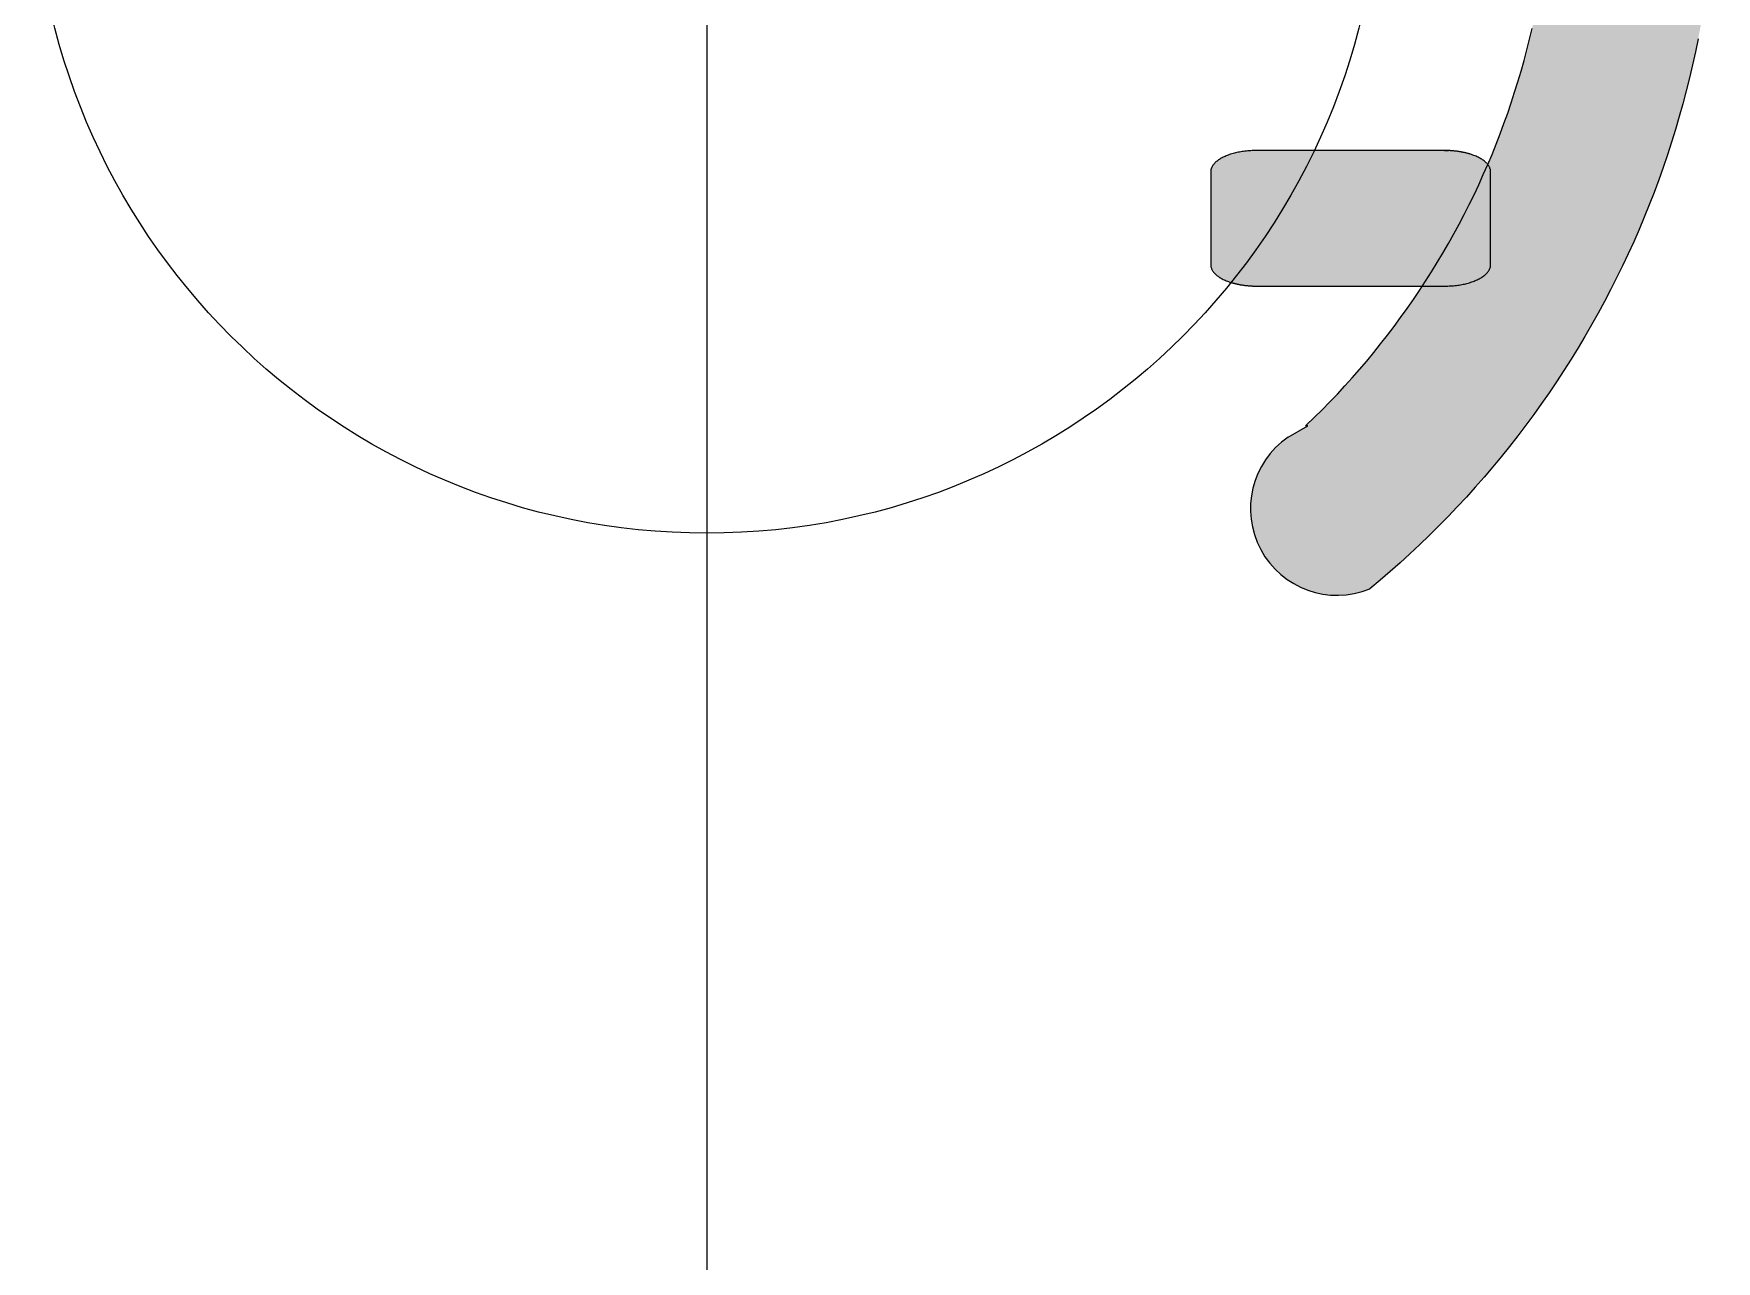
# Model space of a CAD drawing. Header units: metres. Extents: x 512 to 829, y -209 to 245.
# Drawn here: x 730.529 to 731.04, y -77 to -76.627 of the extents above; entities that cross this region are included whole.
import ezdxf

# ---------------------------------------------------------------- set-up
doc = ezdxf.new("R2010")
doc.units = ezdxf.units.M
doc.header["$LTSCALE"] = 0.508
doc.layers.add('None', color=7, linetype='Continuous', lineweight=5)

msp = doc.modelspace()

# ---------------------------------------------------------------- hatches: boundary and pattern name
at = {"layer": 'None', "linetype": 'Continuous', "lineweight": 0}
h = msp.add_hatch(color=253, dxfattribs=at)
edge = h.paths.add_edge_path()
edge.add_arc((730.9245898182173, -76.3733199384825), 0.02631001257014599, 151.7176080550565, 235.6582726372639, ccw=False)
edge.add_arc((730.9245866397264, -76.37332192253189), 0.02630815379662751, 67.76075311907198, 151.7105229499699, ccw=False)
edge.add_line((730.9345436158067, -76.3489707914797), (730.9376486158067, -76.3515717914797))
edge.add_line((730.9376486158067, -76.35157179147961), (730.9407176158066, -76.35421579147962))
edge.add_line((730.9407176158066, -76.35421579147965), (730.9437466158066, -76.35690079147965))
edge.add_line((730.9437466158066, -76.35690079147969), (730.9467326158066, -76.3596227914797))
edge.add_line((730.9467326158067, -76.35962279147964), (730.9496896158067, -76.36239279147964))
edge.add_line((730.9496896158066, -76.36239279147969), (730.9526066158066, -76.3652057914797))
edge.add_line((730.9526066158066, -76.36520579147964), (730.9554786158067, -76.36805279147964))
edge.add_line((730.9554786158067, -76.36805279147961), (730.9583156158067, -76.37094479147962))
edge.add_line((730.9583156158067, -76.3709447914797), (730.9611086158067, -76.3738737914797))
edge.add_line((730.9611086158067, -76.3738737914797), (730.9638566158067, -76.37683579147969))
edge.add_line((730.9638566158067, -76.3768357914796), (730.9665706158066, -76.37984479147961))
edge.add_line((730.9665706158066, -76.37984479147963), (730.9692426158066, -76.38289279147962))
edge.add_line((730.9692426158067, -76.38289279147966), (730.9718656158067, -76.38596879147966))
edge.add_line((730.9718656158067, -76.38596879147963), (730.9744476158066, -76.38908579147963))
edge.add_line((730.9744476158066, -76.38908579147972), (730.9769886158066, -76.39224079147974))
edge.add_line((730.9769886158067, -76.39224079147971), (730.9794856158067, -76.3954327914797))
edge.add_line((730.9794856158067, -76.39543279147972), (730.9819306158066, -76.39864979147973))
edge.add_line((730.9819306158066, -76.39864979147967), (730.9843366158066, -76.40190679147966))
edge.add_line((730.9843366158067, -76.40190679147963), (730.9866976158066, -76.40520079147963))
edge.add_line((730.9866976158066, -76.40520079147961), (730.9890126158066, -76.4085257914796))
edge.add_line((730.9890126158067, -76.40852579147963), (730.9912776158067, -76.41188179147963))
edge.add_line((730.9912776158067, -76.41188179147969), (730.9934946158066, -76.41526479147969))
edge.add_line((730.9934946158066, -76.41526479147967), (730.9956656158066, -76.41868079147967))
edge.add_line((730.9956656158066, -76.41868079147969), (730.9977866158066, -76.4221217914797))
edge.add_line((730.9977866158067, -76.42212179147964), (730.9998656158067, -76.42560479147963))
edge.add_line((730.9998656158067, -76.42560479147971), (731.0018896158067, -76.42910679147973))
edge.add_line((731.0018896158067, -76.42910679147963), (731.0038686158067, -76.43264079147963))
edge.add_line((731.0038686158067, -76.43264079147968), (731.0057976158067, -76.43620679147969))
edge.add_line((731.0057976158066, -76.43620679147966), (731.0076716158067, -76.43978679147965))
edge.add_line((731.0076716158067, -76.43978679147972), (731.0094966158066, -76.44339479147973))
edge.add_line((731.0094966158067, -76.4433947914797), (731.0112756158067, -76.44703679147969))
edge.add_line((731.0112756158067, -76.44703679147972), (731.0130016158066, -76.45070179147973))
edge.add_line((731.0130016158066, -76.45070179147967), (731.0146756158066, -76.45438579147967))
edge.add_line((731.0146756158067, -76.4543857914797), (731.0162956158067, -76.4580917914797))
edge.add_line((731.0162956158067, -76.45809179147966), (731.0178656158067, -76.46181979147966))
edge.add_line((731.0178656158066, -76.46181979147968), (731.0193876158066, -76.46558179147968))
edge.add_line((731.0193876158066, -76.46558179147962), (731.0208526158067, -76.46935679147961))
edge.add_line((731.0208526158067, -76.46935679147964), (731.0222636158067, -76.47314579147965))
edge.add_line((731.0222636158067, -76.47314579147962), (731.0236246158066, -76.47696279147962))
edge.add_line((731.0236246158066, -76.47696279147965), (731.0249316158066, -76.48079679147966))
edge.add_line((731.0249316158066, -76.48079679147963), (731.0261806158067, -76.48463979147962))
edge.add_line((731.0261806158067, -76.48463979147971), (731.0273816158067, -76.48851079147971))
edge.add_line((731.0273816158067, -76.48851079147971), (731.0285246158066, -76.49239479147971))
edge.add_line((731.0285246158066, -76.49239479147968), (731.0296146158066, -76.49629079147968))
edge.add_line((731.0296146158066, -76.49629079147962), (731.0306506158066, -76.50020979147963))
edge.add_line((731.0306506158066, -76.50020979147962), (731.0316296158067, -76.50413079147962))
edge.add_line((731.0316296158067, -76.50413079147972), (731.0325546158067, -76.50806979147973))
edge.add_line((731.0325546158067, -76.50806979147967), (731.0334266158067, -76.51202879147968))
edge.add_line((731.0334266158067, -76.51202879147968), (731.0342396158067, -76.51598779147966))
edge.add_line((731.0342396158067, -76.51598779147969), (731.0349996158067, -76.5199637914797))
edge.add_line((731.0349996158067, -76.51996379147965), (731.0357046158067, -76.52395779147965))
edge.add_line((731.0357046158067, -76.52395779147969), (731.0363516158067, -76.5279497914797))
edge.add_line((731.0363516158067, -76.52794979147973), (731.0369446158066, -76.53195679147973))
edge.add_line((731.0369446158066, -76.53195679147973), (731.0374796158067, -76.53596679147972))
edge.add_line((731.0374796158067, -76.53596679147972), (731.0379606158067, -76.53999079147972))
edge.add_line((731.0379606158067, -76.53999079147968), (731.0383836158067, -76.54401979147968))
edge.add_line((731.0383836158067, -76.54401979147963), (731.0387516158066, -76.54804879147963))
edge.add_line((731.0387516158066, -76.54804879147969), (731.0390616158066, -76.5520817914797))
edge.add_line((731.0390616158066, -76.55208179147962), (731.0393166158067, -76.55612679147961))
edge.add_line((731.0393166158067, -76.55612679147964), (731.0395136158066, -76.56017379147963))
edge.add_line((731.0395136158066, -76.56017379147966), (731.0396546158066, -76.56420779147965))
edge.add_line((731.0396546158066, -76.5642077914797), (731.0397406158066, -76.56825779147971))
edge.add_line((731.0397406158066, -76.56825779147971), (731.0397686158067, -76.57230879147971))
edge.add_line((731.0397686158067, -76.57230879147971), (731.0397406158066, -76.5763597914797))
edge.add_line((731.0397406158066, -76.57635979147972), (731.0396546158066, -76.58040879147971))
edge.add_line((731.0396546158066, -76.58040879147961), (731.0395136158066, -76.58444379147963))
edge.add_line((731.0395136158066, -76.58444379147966), (731.0393166158067, -76.58849079147964))
edge.add_line((731.0393166158067, -76.58849079147967), (731.0390616158066, -76.59253379147967))
edge.add_line((731.0390616158066, -76.5925337914797), (731.0387516158066, -76.5965687914797))
edge.add_line((731.0387516158066, -76.59656879147974), (731.0383836158067, -76.60059779147974))
edge.add_line((731.0383836158067, -76.60059779147969), (731.0379606158067, -76.60462379147968))
edge.add_line((731.0379606158067, -76.60462379147964), (731.0374806158067, -76.60864979147964))
edge.add_line((731.0374806158067, -76.6086497914797), (731.0369436158066, -76.61266379147972))
edge.add_line((731.0369436158066, -76.61266379147969), (731.0363526158067, -76.6166587914797))
edge.add_line((731.0363526158067, -76.61665879147972), (731.0357056158067, -76.62065579147972))
edge.add_line((731.0357056158067, -76.62065579147963), (731.0349996158067, -76.62465279147962))
edge.add_line((731.0349996158067, -76.62465279147966), (731.0342396158067, -76.62862979147968))
edge.add_line((731.0342396158067, -76.62862979147974), (731.0334256158067, -76.63258979147973))
edge.add_line((731.0334256158067, -76.63258979147963), (731.0325566158067, -76.63653879147964))
edge.add_line((731.0325566158067, -76.63653879147967), (731.0316306158066, -76.64048679147966))
edge.add_line((731.0316306158066, -76.6404867914797), (731.0306486158066, -76.6444157914797))
edge.add_line((731.0306486158066, -76.64441579147967), (731.0296146158066, -76.64832579147968))
edge.add_line((731.0296146158066, -76.64832579147969), (731.0285246158066, -76.65222179147969))
edge.add_line((731.0285246158066, -76.65222179147963), (731.0273816158067, -76.65610579147963))
edge.add_line((731.0273816158067, -76.65610579147972), (731.0261806158067, -76.65997679147972))
edge.add_line((731.0261806158067, -76.65997679147972), (731.0249316158066, -76.66381979147971))
edge.add_line((731.0249316158066, -76.66381979147968), (731.0236246158066, -76.66765379147968))
edge.add_line((731.0236246158066, -76.66765379147967), (731.0222656158066, -76.67146679147967))
edge.add_line((731.0222656158066, -76.6714667914797), (731.0208536158067, -76.67525979147969))
edge.add_line((731.0208536158067, -76.67525979147968), (731.0193856158066, -76.67903979147968))
edge.add_line((731.0193856158066, -76.67903979147968), (731.0178686158066, -76.6827887914797))
edge.add_line((731.0178686158067, -76.68278879147965), (731.0163006158067, -76.68651479147965))
edge.add_line((731.0163006158067, -76.68651479147968), (731.0146776158067, -76.69022679147969))
edge.add_line((731.0146776158067, -76.69022679147963), (731.0130036158067, -76.69391079147962))
edge.add_line((731.0130036158066, -76.69391079147965), (731.0112776158066, -76.69757579147966))
edge.add_line((731.0112776158066, -76.69757579147972), (731.0094976158066, -76.70121879147972))
edge.add_line((731.0094976158067, -76.70121879147973), (731.0076756158068, -76.70482279147974))
edge.add_line((731.0076756158066, -76.70482279147973), (731.0057956158066, -76.70841479147973))
edge.add_line((731.0057956158066, -76.70841479147964), (731.0038636158066, -76.71198279147964))
edge.add_line((731.0038636158067, -76.71198279147973), (731.0018896158067, -76.71550879147972))
edge.add_line((731.0018896158067, -76.71550879147969), (730.9998686158067, -76.7190047914797))
edge.add_line((730.9998686158067, -76.71900479147973), (730.9977906158067, -76.72248779147972))
edge.add_line((730.9977906158067, -76.7224877914797), (730.9956666158067, -76.72593479147969))
edge.add_line((730.9956666158066, -76.72593479147963), (730.9934956158066, -76.72935079147963))
edge.add_line((730.9934956158066, -76.72935079147965), (730.9912756158067, -76.73273879147965))
edge.add_line((730.9912756158067, -76.73273879147973), (730.9890096158067, -76.73609379147973))
edge.add_line((730.9890096158067, -76.73609379147968), (730.9866986158067, -76.73941279147968))
edge.add_line((730.9866986158066, -76.73941279147971), (730.9843416158067, -76.7427017914797))
edge.add_line((730.9843416158067, -76.7427017914797), (730.9819366158067, -76.74595879147972))
edge.add_line((730.9819366158067, -76.74595879147967), (730.9794886158068, -76.74917979147966))
edge.add_line((730.9794886158066, -76.74917979147972), (730.9769886158066, -76.75237579147972))
edge.add_line((730.9769886158067, -76.75237579147972), (730.9744516158067, -76.75552479147971))
edge.add_line((730.9744516158066, -76.75552479147973), (730.9718726158067, -76.75863879147974))
edge.add_line((730.9718726158067, -76.75863879147971), (730.9692426158067, -76.76172379147971))
edge.add_line((730.9692426158067, -76.76172379147965), (730.9665746158067, -76.76476679147964))
edge.add_line((730.9665746158066, -76.7647667914797), (730.9638636158066, -76.7677717914797))
edge.add_line((730.9638636158066, -76.76777179147973), (730.9611106158067, -76.77073979147973))
edge.add_line((730.9611106158067, -76.77073979147963), (730.9583166158067, -76.77366979147963))
edge.add_line((730.9583166158067, -76.77366979147973), (730.9554796158067, -76.77656179147972))
edge.add_line((730.9554796158067, -76.77656179147971), (730.9526076158066, -76.77940879147971))
edge.add_line((730.9526076158066, -76.77940879147968), (730.9496906158066, -76.78222179147969))
edge.add_line((730.9496906158066, -76.78222179147963), (730.9467336158066, -76.78499179147963))
edge.add_line((730.9467336158067, -76.78499179147968), (730.9437516158067, -76.78771079147968))
edge.add_line((730.9437516158067, -76.78771079147964), (730.9407196158068, -76.79039879147963))
edge.add_line((730.9407196158066, -76.79039879147967), (730.9376476158067, -76.79304479147967))
edge.add_line((730.9376476158067, -76.7930447914797), (730.9345496158066, -76.7956397914797))
edge.add_arc((730.9245922515817, -76.7712897423529), 0.0263072992682369, -151.712197249506, -67.75907881954078, ccw=False)
edge.add_arc((730.9245924662818, -76.77128982811041), 0.02630744768851916, 124.33670262321169, 208.2874166844701, ccw=False)
edge.add_line((730.9097536158067, -76.74956679147965), (730.9157246158068, -76.74618479147966))
edge.add_line((730.9157246158067, -76.74618479147966), (730.9150106158066, -76.74619679147966))
edge.add_line((730.9150106158066, -76.74619679147963), (730.9152436158066, -76.74597879147963))
edge.add_line((730.9152436158067, -76.74597879147973), (730.9176516158067, -76.74365679147974))
edge.add_line((730.9176516158067, -76.74365679147968), (730.9200306158067, -76.74129779147968))
edge.add_line((730.9200306158067, -76.74129779147972), (730.9223756158067, -76.73890779147973))
edge.add_line((730.9223756158067, -76.73890779147973), (730.9246876158066, -76.73648379147974))
edge.add_line((730.9246876158066, -76.73648379147971), (730.9269706158067, -76.73402279147972))
edge.add_line((730.9269706158067, -76.73402279147967), (730.9292126158067, -76.73153779147967))
edge.add_line((730.9292126158067, -76.7315377914797), (730.9314176158067, -76.7290217914797))
edge.add_line((730.9314176158067, -76.72902179147968), (730.9335916158067, -76.72647179147968))
edge.add_line((730.9335916158067, -76.72647179147964), (730.9357276158066, -76.72389279147964))
edge.add_line((730.9357276158066, -76.72389279147967), (730.9378276158067, -76.72128679147967))
edge.add_line((730.9378276158067, -76.72128679147966), (730.9398916158067, -76.71864779147967))
edge.add_line((730.9398916158067, -76.71864779147973), (730.9419196158067, -76.71597979147973))
edge.add_line((730.9419196158067, -76.71597979147964), (730.9439076158067, -76.71328779147964))
edge.add_line((730.9439076158067, -76.71328779147973), (730.9458596158066, -76.71056379147973))
edge.add_line((730.9458596158066, -76.71056379147967), (730.9477736158067, -76.70781379147968))
edge.add_line((730.9477736158067, -76.70781379147968), (730.9496456158067, -76.70504279147967))
edge.add_line((730.9496456158067, -76.70504279147963), (730.9514836158068, -76.70223779147963))
edge.add_line((730.9514836158066, -76.70223779147966), (730.9532816158066, -76.69940879147967))
edge.add_line((730.9532816158066, -76.69940879147964), (730.9550356158067, -76.69656279147964))
edge.add_line((730.9550356158067, -76.69656279147966), (730.9567536158066, -76.69368279147967))
edge.add_line((730.9567536158066, -76.69368279147966), (730.9584296158066, -76.69078279147965))
edge.add_line((730.9584296158067, -76.6907827914797), (730.9600636158067, -76.6878647914797))
edge.add_line((730.9600636158067, -76.68786479147968), (730.9616596158066, -76.6849167914797))
edge.add_line((730.9616596158066, -76.68491679147974), (730.9632126158066, -76.68194979147972))
edge.add_line((730.9632126158067, -76.68194979147972), (730.9647226158066, -76.67896379147972))
edge.add_line((730.9647226158066, -76.67896379147965), (730.9661956158067, -76.67594779147966))
edge.add_line((730.9661956158067, -76.67594779147964), (730.9676236158067, -76.67291579147964))
edge.add_line((730.9676236158067, -76.67291579147968), (730.9690086158067, -76.66986779147969))
edge.add_line((730.9690086158066, -76.66986779147965), (730.9703496158066, -76.66680179147964))
edge.add_line((730.9703496158066, -76.66680179147966), (730.9716486158067, -76.66371379147965))
edge.add_line((730.9716486158067, -76.66371379147972), (730.9729046158067, -76.66061079147974))
edge.add_line((730.9729046158067, -76.66061079147971), (730.9741176158067, -76.6574867914797))
edge.add_line((730.9741176158067, -76.65748679147964), (730.9752846158067, -76.65435079147964))
edge.add_line((730.9752846158067, -76.65435079147971), (730.9764106158067, -76.65119279147972))
edge.add_line((730.9764106158067, -76.65119279147973), (730.9774906158067, -76.64802479147973))
edge.add_line((730.9774906158067, -76.64802479147966), (730.9785256158067, -76.64484079147967))
edge.add_line((730.9785256158067, -76.64484079147974), (730.9795186158067, -76.64163879147974))
edge.add_line((730.9795186158067, -76.64163879147964), (730.9804636158067, -76.63842779147964))
edge.add_line((730.9804636158067, -76.63842779147967), (730.9813676158067, -76.63519779147967))
edge.add_line((730.9813676158067, -76.63519779147964), (730.9822236158067, -76.63196179147964))
edge.add_line((730.9822236158067, -76.63196179147963), (730.9830346158067, -76.62871579147964))
edge.add_line((730.9830346158067, -76.62871579147964), (730.9837986158067, -76.62545679147962))
edge.add_line((730.9837986158067, -76.62545679147968), (730.9845196158067, -76.62218279147969))
edge.add_line((730.9845196158067, -76.62218279147964), (730.9851936158067, -76.61890279147963))
edge.add_line((730.9851936158067, -76.61890279147963), (730.9858226158067, -76.61561179147964))
edge.add_line((730.9858226158067, -76.61561179147964), (730.9864056158067, -76.61231179147964))
edge.add_line((730.9864056158067, -76.61231179147967), (730.9869406158067, -76.60900479147969))
edge.add_line((730.9869406158067, -76.60900479147972), (730.9874316158067, -76.60568979147972))
edge.add_line((730.9874316158067, -76.60568979147968), (730.9878746158067, -76.60237479147968))
edge.add_line((730.9878746158066, -76.60237479147963), (730.9882706158066, -76.59905179147964))
edge.add_line((730.9882706158066, -76.59905179147972), (730.9886216158067, -76.59571079147972))
edge.add_line((730.9886216158067, -76.59571079147963), (730.9889266158067, -76.59237979147964))
edge.add_line((730.9889266158067, -76.59237979147963), (730.9891826158067, -76.58904479147962))
edge.add_line((730.9891826158066, -76.58904479147964), (730.9893936158066, -76.58570179147964))
edge.add_line((730.9893936158066, -76.58570179147966), (730.9895556158067, -76.58235479147967))
edge.add_line((730.9895556158067, -76.5823547914797), (730.9896736158067, -76.57900479147969))
edge.add_line((730.9896736158066, -76.57900479147963), (730.9897446158067, -76.57565579147963))
edge.add_line((730.9897446158067, -76.57565579147968), (730.9897676158067, -76.57230879147968))
edge.add_line((730.9897676158066, -76.57230879147971), (730.9897446158066, -76.56896179147971))
edge.add_line((730.9897446158067, -76.56896179147964), (730.9896736158066, -76.56561179147965))
edge.add_line((730.9896736158066, -76.56561179147968), (730.9895556158066, -76.56226279147968))
edge.add_line((730.9895556158067, -76.56226279147972), (730.9893936158066, -76.55891579147972))
edge.add_line((730.9893936158066, -76.55891579147965), (730.9891826158066, -76.55557079147965))
edge.add_line((730.9891826158066, -76.55557079147968), (730.9889266158066, -76.55223879147968))
edge.add_line((730.9889266158067, -76.55223879147968), (730.9886216158067, -76.54890479147969))
edge.add_line((730.9886216158067, -76.54890479147969), (730.9882716158066, -76.5455687914797))
edge.add_line((730.9882716158066, -76.5455687914797), (730.9878736158066, -76.5422407914797))
edge.add_line((730.9878736158066, -76.54224079147968), (730.9874306158066, -76.53892279147968))
edge.add_line((730.9874306158067, -76.53892279147965), (730.9869406158067, -76.53560979147964))
edge.add_line((730.9869406158067, -76.53560979147971), (730.9864046158067, -76.53230379147972))
edge.add_line((730.9864046158067, -76.53230379147965), (730.9858226158067, -76.52900379147965))
edge.add_line((730.9858226158067, -76.52900379147968), (730.9851926158067, -76.5257107914797))
edge.add_line((730.9851926158067, -76.5257107914797), (730.9845206158067, -76.5224357914797))
edge.add_line((730.9845206158067, -76.52243579147967), (730.9837996158067, -76.51916279147966))
edge.add_line((730.9837996158067, -76.51916279147963), (730.9830336158067, -76.51590279147963))
edge.add_line((730.9830336158067, -76.51590279147968), (730.9822236158067, -76.51265579147967))
edge.add_line((730.9822236158067, -76.51265579147969), (730.9813666158067, -76.50941679147968))
edge.add_line((730.9813666158067, -76.50941679147968), (730.9804636158067, -76.50618879147967))
edge.add_line((730.9804636158067, -76.50618879147964), (730.9795186158067, -76.50297779147965))
edge.add_line((730.9795186158067, -76.50297779147968), (730.9785256158067, -76.49977579147968))
edge.add_line((730.9785256158067, -76.49977579147969), (730.9774906158067, -76.4965917914797))
edge.add_line((730.9774906158067, -76.49659179147966), (730.9764116158067, -76.49342679147966))
edge.add_line((730.9764116158067, -76.49342679147969), (730.9752856158067, -76.4902677914797))
edge.add_line((730.9752856158067, -76.49026779147971), (730.9741156158067, -76.48712679147971))
edge.add_line((730.9741156158067, -76.48712679147968), (730.9729036158067, -76.48400379147967))
edge.add_line((730.9729036158067, -76.48400379147972), (730.9716476158067, -76.48089979147973))
edge.add_line((730.9716476158067, -76.48089979147971), (730.9703466158066, -76.47780879147972))
edge.add_line((730.9703466158066, -76.47780879147967), (730.9690056158066, -76.47474279147967))
edge.add_line((730.9690056158066, -76.47474279147968), (730.9676216158066, -76.47169679147969))
edge.add_line((730.9676216158067, -76.47169679147964), (730.9661926158067, -76.46866179147963))
edge.add_line((730.9661926158067, -76.46866179147969), (730.9647226158066, -76.4656527914797))
edge.add_line((730.9647226158066, -76.46565279147967), (730.9632116158066, -76.46266579147967))
edge.add_line((730.9632116158067, -76.46266579147971), (730.9616576158066, -76.4596967914797))
edge.add_line((730.9616576158066, -76.4596967914797), (730.9600646158067, -76.45675179147972))
edge.add_line((730.9600646158067, -76.45675179147963), (730.9584296158067, -76.45383279147963))
edge.add_line((730.9584296158067, -76.45383279147961), (730.9567516158068, -76.45092879147961))
edge.add_line((730.9567516158066, -76.45092879147967), (730.9550356158067, -76.44805479147968))
edge.add_line((730.9550356158067, -76.44805479147965), (730.9532826158066, -76.44520979147964))
edge.add_line((730.9532826158066, -76.44520979147967), (730.9514836158066, -76.44237879147965))
edge.add_line((730.9514836158066, -76.44237879147965), (730.9496436158066, -76.43957179147965))
edge.add_line((730.9496436158066, -76.4395717914797), (730.9477716158066, -76.4367977914797))
edge.add_line((730.9477716158067, -76.43679779147965), (730.9458596158067, -76.43405079147965))
edge.add_line((730.9458596158066, -76.43405079147965), (730.9439066158067, -76.43132679147965))
edge.add_line((730.9439066158067, -76.4313267914797), (730.9419166158067, -76.4286327914797))
edge.add_line((730.9419166158067, -76.42863279147969), (730.9398886158067, -76.42596479147969))
edge.add_line((730.9398886158067, -76.42596479147971), (730.9378256158067, -76.42332679147972))
edge.add_line((730.9378256158067, -76.42332679147967), (730.9357226158066, -76.42071679147966))
edge.add_line((730.9357226158066, -76.42071679147966), (730.9335886158067, -76.41813979147966))
edge.add_line((730.9335886158067, -76.41813979147969), (730.9314186158067, -76.41559579147969))
edge.add_line((730.9314186158067, -76.41559579147963), (730.9292056158067, -76.41307079147963))
edge.add_line((730.9292056158067, -76.41307079147964), (730.9269636158067, -76.41058479147965))
edge.add_line((730.9269636158067, -76.41058479147966), (730.9246866158066, -76.40813079147966))
edge.add_line((730.9246866158066, -76.40813079147972), (730.9223746158067, -76.40570679147973))
edge.add_line((730.9223746158067, -76.4057067914797), (730.9200296158067, -76.40331679147971))
edge.add_line((730.9200296158067, -76.40331679147971), (730.9176506158067, -76.4009577914797))
edge.add_line((730.9176506158067, -76.40095779147964), (730.9156956158067, -76.39907279147965))
edge.add_line((730.9156956158066, -76.39907279147963), (730.9097476158066, -76.39504379147962))
edge.add_line((730.9097476158066, -76.39504379147968), (730.9097476158066, -76.39504379147968))
msp.add_hatch(color=8, dxfattribs=at).paths.add_polyline_path([(730.9002331748293, -76.70370797640044), (730.89988959763, -76.70370601872196), (730.8995462273888, -76.70370014686569), (730.899203270939, -76.70369036436875), (730.8988609348647, -76.70367667712378), (730.8985194253765, -76.70365909337522), (730.8981789481869, -76.70363762371517), (730.8978397083866, -76.70361228107595), (730.8975019103211, -76.70358308072298), (730.8971657574672, -76.70355004024566), (730.8968314523107, -76.70351317954612), (730.8964991962247, -76.70347252082809), (730.8961691893478, -76.70342808858265), (730.8958416304638, -76.70337990957421), (730.8955167168818, -76.70332801282404), (730.8951946443178, -76.70327242959286), (730.8948756067762, -76.70321319336176), (730.8945597964332, -76.70315033981251), (730.8942474035213, -76.70308390680566), (730.8939386162142, -76.70301393435818), (730.8936336205138, -76.70294046461868), (730.8933326001381, -76.70286354184259), (730.8930357364106, -76.70278321236538), (730.8927432081509, -76.70269952457454), (730.892455191567, -76.70261252888031), (730.8921718601495, -76.70252227768583), (730.8918933845664, -76.70242882535501), (730.8916199325612, -76.70233222818001), (730.891351668851, -76.70223254434723), (730.891088755028, -76.70212983390263), (730.8908313494615, -76.70202415871518), (730.890579607203, -76.7019155824396), (730.8903336798927, -76.70180417047811), (730.8900937156681, -76.7016899899412), (730.8898598590744, -76.7015731096069), (730.8896322509783, -76.70145359987953), (730.8894110284823, -76.70133153274742), (730.8891963248426, -76.70120698173912), (730.8889882693886, -76.70108002187953), (730.8887869874452, -76.70095072964455), (730.8885926002571, -76.70081918291498), (730.8884052249158, -76.70068546092966), (730.8882249742893, -76.70054964423764), (730.8880519569539, -76.7004118146499), (730.8878862771285, -76.70027205518977), (730.8877280346126, -76.70013045004316), (730.8875773247256, -76.69998708450771), (730.8874342382495, -76.69984204494142), (730.8872988613741, -76.6996954187108), (730.8871712756456, -76.69954729413791), (730.8870515579167, -76.69939776044748), (730.8869397803011, -76.69924690771302), (730.8868360101291, -76.6990948268026), (730.8867403099082, -76.69894160932392), (730.8866527372846, -76.6987873475698), (730.8865733450087, -76.69863213446138), (730.8865021809037, -76.69847606349344), (730.8864392878359, -76.69831922867729), (730.8863847036898, -76.6981617244843), (730.886338461345, -76.69800364578919), (730.8863005886559, -76.69784508781254), (730.8862711084358, -76.6976861460638), (730.8862500384424, -76.69752691628355), (730.8862373913676, -76.69736749438573), (730.8862331748294, -76.69720797640036), (730.8862331748294, -76.66902997640034), (730.8862373913676, -76.66887045841497), (730.8862500384424, -76.66871103651727), (730.8862711084358, -76.66855180673701), (730.8863005886559, -76.66839286498828), (730.886338461345, -76.66823430701163), (730.8863847036898, -76.66807622831641), (730.8864392878359, -76.66791872412341), (730.8865021809037, -76.66776188930726), (730.8865733450087, -76.66760581833933), (730.8866527372846, -76.66745060523101), (730.8867403099082, -76.66729634347678), (730.8868360101291, -76.66714312599822), (730.8869397803011, -76.6669910450878), (730.8870515579167, -76.66684019235333), (730.8871712756456, -76.6666906586629), (730.8872988613741, -76.66654253409001), (730.8874342382495, -76.6663959078594), (730.8875773247256, -76.6662508682931), (730.8877280346126, -76.66610750275765), (730.8878862771285, -76.66596589761104), (730.8880519569539, -76.66582613815092), (730.8882249742893, -76.66568830856318), (730.8884052249158, -76.66555249187115), (730.8885926002571, -76.66541876988572), (730.8887869874452, -76.66528722315616), (730.8889882693886, -76.66515793092117), (730.8891963248426, -76.66503097106158), (730.8894110284823, -76.66490642005328), (730.8896322509783, -76.66478435292117), (730.8898598590744, -76.66466484319392), (730.8900937156681, -76.66454796285961), (730.8903336798927, -76.6644337823227), (730.890579607203, -76.66432237036122), (730.8908313494615, -76.66421379408553), (730.891088755028, -76.66410811889807), (730.891351668851, -76.66400540845348), (730.8916199325612, -76.6639057246208), (730.8918933845664, -76.6638091274458), (730.8921718601495, -76.66371567511487), (730.892455191567, -76.6636254239204), (730.8927432081509, -76.66353842822627), (730.8930357364106, -76.66345474043533), (730.8933326001381, -76.66337441095823), (730.8936336205138, -76.66329748818214), (730.8939386162142, -76.66322401844263), (730.8942474035213, -76.66315404599504), (730.8945597964332, -76.6630876129883), (730.8948756067762, -76.66302475943905), (730.8951946443178, -76.66296552320796), (730.8955167168818, -76.66290993997666), (730.8958416304638, -76.66285804322649), (730.8961691893478, -76.66280986421816), (730.8964991962247, -76.66276543197273), (730.8968314523107, -76.66272477325458), (730.8971657574672, -76.66268791255516), (730.8975019103211, -76.66265487207772), (730.8978397083866, -76.66262567172487), (730.8981789481869, -76.66260032908565), (730.8985194253765, -76.66257885942548), (730.8988609348647, -76.66256127567704), (730.899203270939, -76.66254758843195), (730.8995462273888, -76.66253780593502), (730.89988959763, -76.66253193407886), (730.9002331748293, -76.66252997640038), (730.9572271748293, -76.66252997640038), (730.9575707520287, -76.66253193407886), (730.9579141222699, -76.66253780593502), (730.9582570787197, -76.66254758843195), (730.958599414794, -76.66256127567704), (730.9589409242822, -76.66257885942548), (730.9592814014717, -76.66260032908565), (730.959620641272, -76.66262567172487), (730.9599584393376, -76.66265487207772), (730.9602945921915, -76.66268791255516), (730.960628897348, -76.66272477325458), (730.960961153434, -76.66276543197273), (730.9612911603109, -76.66280986421816), (730.9616187191949, -76.66285804322649), (730.9619436327769, -76.66290993997666), (730.9622657053408, -76.66296552320796), (730.9625847428824, -76.66302475943905), (730.9629005532254, -76.6630876129883), (730.9632129461373, -76.66315404599504), (730.9635217334445, -76.66322401844263), (730.9638267291449, -76.66329748818214), (730.9641277495206, -76.66337441095823), (730.9644246132481, -76.66345474043533), (730.9647171415078, -76.66353842822627), (730.9650051580916, -76.6636254239204), (730.9652884895091, -76.66371567511487), (730.9655669650922, -76.6638091274458), (730.9658404170974, -76.6639057246208), (730.9661086808076, -76.66400540845348), (730.9663715946307, -76.66410811889807), (730.9666290001971, -76.66421379408553), (730.9668807424556, -76.66432237036122), (730.9671266697659, -76.6644337823227), (730.9673666339907, -76.66454796285961), (730.9676004905843, -76.66466484319392), (730.9678280986805, -76.66478435292117), (730.9680493211764, -76.66490642005328), (730.9682640248161, -76.66503097106158), (730.9684720802701, -76.66515793092117), (730.9686733622134, -76.66528722315616), (730.9688677494015, -76.66541876988572), (730.9690551247428, -76.66555249187115), (730.9692353753693, -76.66568830856318), (730.9694083927048, -76.66582613815092), (730.9695740725302, -76.66596589761104), (730.969732315046, -76.66610750275765), (730.9698830249331, -76.6662508682931), (730.9700261114092, -76.6663959078594), (730.9701614882845, -76.66654253409001), (730.970289074013, -76.6666906586629), (730.9704087917419, -76.66684019235333), (730.9705205693576, -76.6669910450878), (730.9706243395295, -76.66714312599822), (730.9707200397504, -76.66729634347678), (730.9708076123741, -76.66745060523101), (730.9708870046499, -76.66760581833933), (730.970958168755, -76.66776188930726), (730.9710210618227, -76.66791872412341), (730.9710756459689, -76.66807622831641), (730.9711218883137, -76.66823430701163), (730.9711597610027, -76.66839286498828), (730.9711892412229, -76.66855180673701), (730.9712103112162, -76.66871103651727), (730.971222958291, -76.66887045841497), (730.9712271748293, -76.66902997640034), (730.9712271748293, -76.69720797640036), (730.971222958291, -76.69736749438573), (730.9712103112162, -76.69752691628355), (730.9711892412229, -76.6976861460638), (730.9711597610027, -76.69784508781254), (730.9711218883137, -76.69800364578919), (730.9710756459689, -76.6981617244843), (730.9710210618227, -76.69831922867729), (730.970958168755, -76.69847606349344), (730.9708870046499, -76.69863213446138), (730.9708076123741, -76.6987873475698), (730.9707200397504, -76.69894160932392), (730.9706243395295, -76.6990948268026), (730.9705205693576, -76.69924690771302), (730.9704087917419, -76.69939776044748), (730.970289074013, -76.69954729413791), (730.9701614882845, -76.6996954187108), (730.9700261114092, -76.69984204494142), (730.9698830249331, -76.69998708450771), (730.969732315046, -76.70013045004316), (730.9695740725302, -76.70027205518977), (730.9694083927048, -76.7004118146499), (730.9692353753693, -76.70054964423764), (730.9690551247428, -76.70068546092966), (730.9688677494015, -76.70081918291498), (730.9686733622134, -76.70095072964455), (730.9684720802701, -76.70108002187953), (730.9682640248161, -76.70120698173912), (730.9680493211764, -76.70133153274742), (730.9678280986805, -76.70145359987953), (730.9676004905843, -76.7015731096069), (730.9673666339907, -76.7016899899412), (730.9671266697659, -76.70180417047811), (730.9668807424556, -76.7019155824396), (730.9666290001971, -76.70202415871518), (730.9663715946307, -76.70212983390263), (730.9661086808076, -76.70223254434723), (730.9658404170974, -76.70233222818001), (730.9655669650922, -76.70242882535501), (730.9652884895091, -76.70252227768583), (730.9650051580916, -76.70261252888031), (730.9647171415078, -76.70269952457454), (730.9644246132481, -76.70278321236538), (730.9641277495206, -76.70286354184259), (730.9638267291449, -76.70294046461868), (730.9635217334445, -76.70301393435818), (730.9632129461373, -76.70308390680566), (730.9629005532254, -76.70315033981251), (730.9625847428824, -76.70321319336176), (730.9622657053408, -76.70327242959286), (730.9619436327769, -76.70332801282404), (730.9616187191949, -76.70337990957421), (730.9612911603109, -76.70342808858265), (730.960961153434, -76.70347252082809), (730.960628897348, -76.70351317954612), (730.9602945921915, -76.70355004024566), (730.9599584393376, -76.70358308072298), (730.959620641272, -76.70361228107595), (730.9592814014717, -76.70363762371517), (730.9589409242822, -76.70365909337522), (730.958599414794, -76.70367667712378), (730.9582570787197, -76.70369036436875), (730.9579141222699, -76.70370014686569), (730.9575707520287, -76.70370601872196), (730.9572271748293, -76.70370797640044)])

# ---------------------------------------------------------------- linework, layer by layer
at = {"layer": 'None', "color": 7, "linetype": 'Continuous', "lineweight": 5}
msp.add_line((730.7332476158067, -76.2243307914797), (730.7332476158067, -77.62433079147968), dxfattribs=at)
at = {"layer": 'None', "color": 7, "linetype": 'Continuous', "lineweight": 9}
for p, q in [((730.9830346158067, -76.62871579147964), (730.9837986158067, -76.62545679147968)), ((730.9822236158067, -76.63196179147963), (730.9830346158067, -76.62871579147964)), ((731.0342396158067, -76.62862979147974), (731.0334256158067, -76.63258979147963)), ((730.9804636158067, -76.63842779147967), (730.9813676158067, -76.63519779147964)), ((730.9813676158067, -76.63519779147964), (730.9822236158067, -76.63196179147963)), ((731.0325566158067, -76.63653879147967), (731.0316306158066, -76.6404867914797)), ((731.0334256158067, -76.63258979147963), (731.0325566158067, -76.63653879147967)), ((730.9785256158067, -76.64484079147974), (730.9795186158067, -76.64163879147964)), ((730.9795186158067, -76.64163879147964), (730.9804636158067, -76.63842779147967)), ((731.0316306158066, -76.6404867914797), (731.0306486158066, -76.64441579147967)), ((730.9774906158067, -76.64802479147966), (730.9785256158067, -76.64484079147974)), ((731.0306486158066, -76.64441579147967), (731.0296146158066, -76.64832579147969)), ((730.9752846158067, -76.65435079147971), (730.9764106158067, -76.65119279147973)), ((730.9764106158067, -76.65119279147973), (730.9774906158067, -76.64802479147966)), ((731.0285246158066, -76.65222179147963), (731.0273816158067, -76.65610579147972)), ((731.0296146158066, -76.64832579147969), (731.0285246158066, -76.65222179147963)), ((730.9741176158067, -76.65748679147964), (730.9752846158067, -76.65435079147971)), ((731.0273816158067, -76.65610579147972), (731.0261806158067, -76.65997679147972)), ((730.9716486158067, -76.66371379147972), (730.9729046158067, -76.66061079147971)), ((730.9729046158067, -76.66061079147971), (730.9741176158067, -76.65748679147964)), ((731.0261806158067, -76.65997679147972), (731.0249316158066, -76.66381979147968)), ((730.9690086158066, -76.66986779147965), (730.9703496158066, -76.66680179147966)), ((730.9703496158066, -76.66680179147966), (730.9716486158067, -76.66371379147972)), ((731.0249316158066, -76.66381979147968), (731.0236246158066, -76.66765379147967)), ((730.9676236158067, -76.67291579147968), (730.9690086158066, -76.66986779147965)), ((731.0222656158066, -76.6714667914797), (731.0208536158067, -76.67525979147968)), ((731.0236246158066, -76.66765379147967), (731.0222656158066, -76.6714667914797)), ((730.9647226158066, -76.67896379147965), (730.9661956158067, -76.67594779147964)), ((730.9661956158067, -76.67594779147964), (730.9676236158067, -76.67291579147968)), ((731.0208536158067, -76.67525979147968), (731.0193856158066, -76.67903979147968)), ((730.9616596158066, -76.68491679147974), (730.9632126158067, -76.68194979147972)), ((730.9632126158067, -76.68194979147972), (730.9647226158066, -76.67896379147965)), ((731.0178686158067, -76.68278879147965), (731.0163006158067, -76.68651479147968)), ((731.0193856158066, -76.67903979147968), (731.0178686158067, -76.68278879147965)), ((730.9584296158067, -76.6907827914797), (730.9600636158067, -76.68786479147968)), ((730.9600636158067, -76.68786479147968), (730.9616596158066, -76.68491679147974)), ((731.0163006158067, -76.68651479147968), (731.0146776158067, -76.69022679147963)), ((730.9567536158066, -76.69368279147966), (730.9584296158067, -76.6907827914797)), ((731.0146776158067, -76.69022679147963), (731.0130036158066, -76.69391079147965)), ((730.9532816158066, -76.69940879147964), (730.9550356158067, -76.69656279147966)), ((730.9550356158067, -76.69656279147966), (730.9567536158066, -76.69368279147966)), ((731.0112776158066, -76.69757579147972), (731.0094976158067, -76.70121879147973)), ((731.0130036158066, -76.69391079147965), (731.0112776158066, -76.69757579147972)), ((730.9496456158067, -76.70504279147963), (730.9514836158066, -76.70223779147966)), ((730.9514836158066, -76.70223779147966), (730.9532816158066, -76.69940879147964)), ((731.0094976158067, -76.70121879147973), (731.0076756158066, -76.70482279147973)), ((730.9458596158066, -76.71056379147967), (730.9477736158067, -76.70781379147968)), ((730.9477736158067, -76.70781379147968), (730.9496456158067, -76.70504279147963)), ((731.0057956158066, -76.70841479147964), (731.0038636158067, -76.71198279147973)), ((731.0076756158066, -76.70482279147973), (731.0057956158066, -76.70841479147964)), ((730.9419196158067, -76.71597979147964), (730.9439076158067, -76.71328779147973)), ((730.9439076158067, -76.71328779147973), (730.9458596158066, -76.71056379147967)), ((731.0038636158067, -76.71198279147973), (731.0018896158067, -76.71550879147969)), ((730.9378276158067, -76.72128679147966), (730.9398916158067, -76.71864779147973)), ((730.9398916158067, -76.71864779147973), (730.9419196158067, -76.71597979147964)), ((731.0018896158067, -76.71550879147969), (730.9998686158067, -76.71900479147973)), ((730.9357276158066, -76.72389279147967), (730.9378276158067, -76.72128679147966)), ((730.9977906158067, -76.7224877914797), (730.9956666158066, -76.72593479147963)), ((730.9998686158067, -76.71900479147973), (730.9977906158067, -76.7224877914797)), ((730.9314176158067, -76.72902179147968), (730.9335916158067, -76.72647179147964)), ((730.9335916158067, -76.72647179147964), (730.9357276158066, -76.72389279147967)), ((730.9956666158066, -76.72593479147963), (730.9934956158066, -76.72935079147965)), ((730.9246876158066, -76.73648379147971), (730.9269706158067, -76.73402279147967)), ((730.9269706158067, -76.73402279147967), (730.9292126158067, -76.7315377914797)), ((730.9292126158067, -76.7315377914797), (730.9314176158067, -76.72902179147968)), ((730.9912756158067, -76.73273879147973), (730.9890096158067, -76.73609379147968)), ((730.9934956158066, -76.72935079147965), (730.9912756158067, -76.73273879147973)), ((730.9200306158067, -76.74129779147972), (730.9223756158067, -76.73890779147973)), ((730.9223756158067, -76.73890779147973), (730.9246876158066, -76.73648379147971)), ((730.9890096158067, -76.73609379147968), (730.9866986158066, -76.73941279147971)), ((730.9152436158067, -76.74597879147973), (730.9176516158067, -76.74365679147968)), ((730.9176516158067, -76.74365679147968), (730.9200306158067, -76.74129779147972)), ((730.9843416158067, -76.7427017914797), (730.9819366158067, -76.74595879147967)), ((730.9866986158066, -76.73941279147971), (730.9843416158067, -76.7427017914797)), ((730.9097536158067, -76.74956679147965), (730.9157246158067, -76.74618479147966)), ((730.9150106158066, -76.74619679147963), (730.9152436158067, -76.74597879147973)), ((730.9157246158067, -76.74618479147966), (730.9150106158066, -76.74619679147963)), ((730.9794886158066, -76.74917979147972), (730.9769886158067, -76.75237579147972)), ((730.9819366158067, -76.74595879147967), (730.9794886158066, -76.74917979147972)), ((730.9769886158067, -76.75237579147972), (730.9744516158066, -76.75552479147973)), ((730.9718726158067, -76.75863879147971), (730.9692426158067, -76.76172379147965)), ((730.9744516158066, -76.75552479147973), (730.9718726158067, -76.75863879147971)), ((730.9692426158067, -76.76172379147965), (730.9665746158066, -76.7647667914797)), ((730.9638636158066, -76.76777179147973), (730.9611106158067, -76.77073979147963)), ((730.9665746158066, -76.7647667914797), (730.9638636158066, -76.76777179147973)), ((730.9583166158067, -76.77366979147973), (730.9554796158067, -76.77656179147971)), ((730.9611106158067, -76.77073979147963), (730.9583166158067, -76.77366979147973)), ((730.9526076158066, -76.77940879147968), (730.9496906158066, -76.78222179147963)), ((730.9554796158067, -76.77656179147971), (730.9526076158066, -76.77940879147968)), ((730.9467336158067, -76.78499179147968), (730.9437516158067, -76.78771079147964)), ((730.9496906158066, -76.78222179147963), (730.9467336158067, -76.78499179147968)), ((730.9437516158067, -76.78771079147964), (730.9407196158066, -76.79039879147967)), ((730.9376476158067, -76.7930447914797), (730.9345496158066, -76.79563979147963)), ((730.9407196158066, -76.79039879147967), (730.9376476158067, -76.7930447914797))]:
    msp.add_line(p, q, dxfattribs=at)
msp.add_circle((730.7332476158067, -76.57433079147972), 0.2044262079113255, dxfattribs=at)
for centre, radius, start, end in [((730.9245924662818, -76.77128982811041), 0.02630744768851933, 124.3367026232115, 208.2874166844721), ((730.9245922515817, -76.7712897423529), 0.0263072992682359, 208.2878027504921, 292.2409211804585)]:
    msp.add_arc(centre, radius, start, end, dxfattribs=at)
at = {"layer": 'None', "color": 7, "linetype": 'Continuous', "lineweight": 5}
msp.add_open_spline([(730.9002331748293, -76.70370797640044), (730.8964818861352, -76.70370797640044), (730.8899844635233, -76.70196630664964), (730.8862331748294, -76.69894964615116), (730.8862331748294, -76.69720797640036), (730.8862331748294, -76.68311897640035), (730.8862331748294, -76.66902997640034), (730.8862331748294, -76.66728830664954), (730.8899844635233, -76.66427164615118), (730.8964818861352, -76.66252997640038), (730.9002331748293, -76.66252997640038), (730.9287301748293, -76.66252997640038), (730.9572271748293, -76.66252997640038), (730.9609784635234, -76.66252997640038), (730.9674758861353, -76.66427164615118), (730.9712271748293, -76.66728830664954), (730.9712271748293, -76.66902997640034), (730.9712271748293, -76.68311897640035), (730.9712271748293, -76.69720797640036), (730.9712271748293, -76.69894964615116), (730.9674758861353, -76.70196630664964), (730.9609784635234, -76.70370797640044), (730.9572271748293, -76.70370797640044), (730.9287301748293, -76.70370797640044), (730.9002331748293, -76.70370797640044)], degree=2, knots=[0, 0, 0, 1, 2, 3, 3, 4, 4, 5, 6, 7, 7, 8, 8, 9, 10, 11, 11, 12, 12, 13, 14, 15, 15, 16, 16, 16], dxfattribs=at)

doc.saveas('drawing.dxf')
